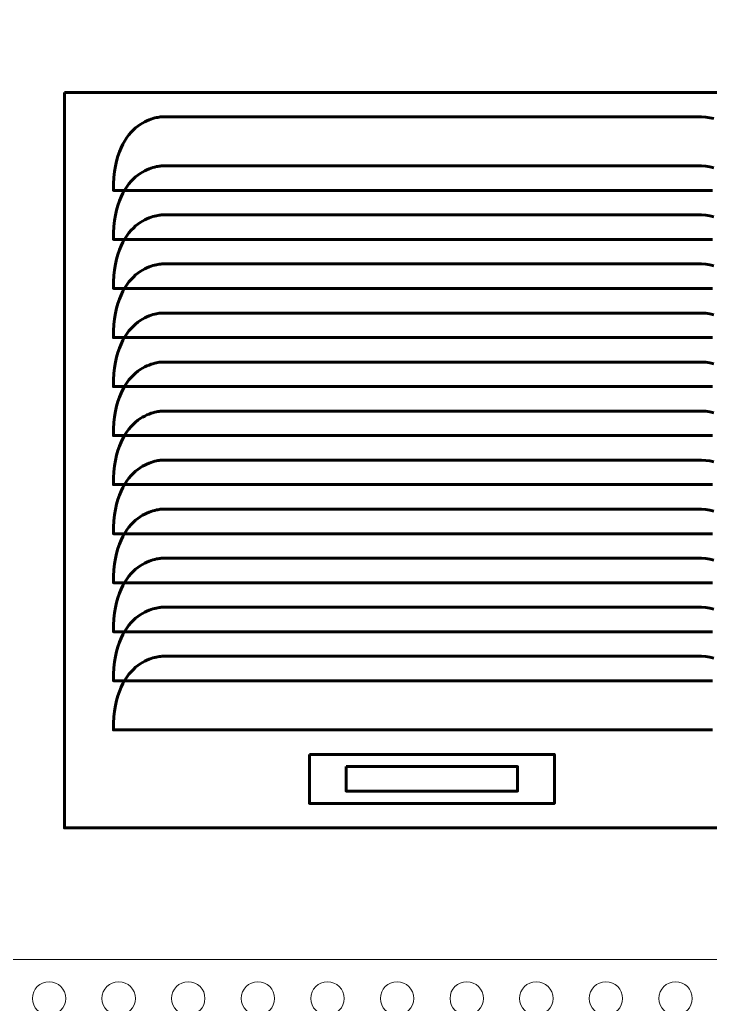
# Model space of a CAD drawing. Header units: millimetres. Extents: x -116965 to 323937, y 291661 to 566926.
# Drawn here: x -32907.9 to -32659.8, y 325264.2 to 325617.6 of the extents above; entities that cross this region are included whole.
import ezdxf

# ---------------------------------------------------------------- set-up
doc = ezdxf.new("R2010")
doc.units = ezdxf.units.MM
doc.layers.get('0').update_dxf_attribs({"lineweight": 18})
doc.layers.add('C00-00-00', color=7, linetype='Continuous')
doc.layers.add('hw_Text', color=7, linetype='Continuous', lineweight=13)

# ---------------------------------------------------------------- blocks, each defined once
blk = doc.blocks.new('*U1544')
blk.add_lwpolyline([(15, 100), (885, 100), (885, 0), (15, 0)], close=True)
for centre in [(212.5, 86), (237.5, 86), (262.5, 86), (287.5, 86), (312.5, 86), (337.5, 86), (362.5, 86), (387.5, 86), (412.5, 86), (437.5, 86)]:
    blk.add_circle(centre, 6)
blk = doc.blocks.new('*U1570')
blk.add_lwpolyline([(0, 0), (670, 0), (670, 2000), (0, 2000)])
blk = doc.blocks.new('fan1')
at = {"layer": 'C00-00-00', "lineweight": 60}
for points in [[(66482.46, 350162.92), (66746.42, 350162.92), (66746.42, 349898.96), (66482.46, 349898.96)], [(66570.45, 349925.36), (66658.44, 349925.36), (66658.44, 349907.76), (66570.45, 349907.76)], [(66583.64, 349920.96), (66645.23, 349920.96), (66645.23, 349912.16), (66583.64, 349912.16)]]:
    blk.add_lwpolyline(points, close=True, dxfattribs=at)
for points in [[(66715.2, 350127.73), (66713.81, 350127.73), (66712.37, 350127.73), (66710.87, 350127.73), (66709.32, 350127.73), (66707.71, 350127.73), (66706.05, 350127.73), (66704.34, 350127.73), (66702.58, 350127.73), (66700.77, 350127.73), (66698.91, 350127.73), (66697.01, 350127.73), (66695.07, 350127.73), (66693.08, 350127.73), (66691.05, 350127.73), (66688.97, 350127.73), (66686.86, 350127.73), (66684.71, 350127.73), (66682.53, 350127.73), (66680.31, 350127.73), (66678.05, 350127.73), (66675.76, 350127.73), (66673.44, 350127.73), (66671.09, 350127.73), (66668.72, 350127.73), (66666.31, 350127.73), (66663.88, 350127.73), (66661.42, 350127.73), (66658.94, 350127.73), (66656.44, 350127.73), (66653.92, 350127.73), (66651.37, 350127.73), (66648.81, 350127.73), (66646.23, 350127.73), (66643.64, 350127.73), (66641.03, 350127.73), (66638.41, 350127.73), (66635.77, 350127.73), (66633.13, 350127.73), (66630.48, 350127.73), (66627.82, 350127.73), (66625.15, 350127.73), (66622.48, 350127.73), (66619.8, 350127.73), (66617.12, 350127.73), (66614.44, 350127.73), (66611.76, 350127.73), (66609.08, 350127.73), (66606.4, 350127.73), (66603.73, 350127.73), (66601.06, 350127.73), (66598.4, 350127.73), (66595.75, 350127.73), (66593.1, 350127.73), (66590.47, 350127.73), (66587.85, 350127.73), (66585.24, 350127.73), (66582.65, 350127.73), (66580.07, 350127.73), (66577.51, 350127.73), (66574.96, 350127.73), (66572.44, 350127.73), (66569.94, 350127.73), (66567.46, 350127.73), (66565, 350127.73), (66562.57, 350127.73), (66560.16, 350127.73), (66557.78, 350127.73), (66555.43, 350127.73), (66553.12, 350127.73), (66550.83, 350127.73), (66548.57, 350127.73), (66546.35, 350127.73), (66544.17, 350127.73), (66542.02, 350127.73), (66539.9, 350127.73), (66537.83, 350127.73), (66535.8, 350127.73), (66533.81, 350127.73), (66531.87, 350127.73), (66529.96, 350127.73), (66528.11, 350127.73), (66526.3, 350127.73), (66524.54, 350127.73), (66522.83, 350127.73), (66521.17, 350127.73), (66519.56, 350127.73), (66518.01, 350127.73), (66516.51, 350127.73), (66515.07, 350127.73), (66513.68, 350127.73), (66512.36, 350127.73), (66511.09, 350127.73), (66509.89, 350127.73), (66508.75, 350127.73), (66507.67, 350127.73), (66506.66, 350127.73), (66505.71, 350127.73), (66504.84, 350127.73), (66504.03, 350127.73), (66503.29, 350127.73), (66502.63, 350127.73), (66502.03, 350127.73), (66501.52, 350127.73), (66501.08, 350127.73), (66500.71, 350127.73), (66500.43, 350127.73), (66500.22, 350127.73), (66500.1, 350127.73), (66500.06, 350127.73), (66500.11, 350130.13), (66500.25, 350132.38), (66500.49, 350134.48), (66500.81, 350136.44), (66501.21, 350138.27), (66501.68, 350139.97), (66502.21, 350141.54), (66502.81, 350142.99), (66503.45, 350144.33), (66504.14, 350145.55), (66504.87, 350146.67), (66505.62, 350147.68), (66506.41, 350148.6), (66507.21, 350149.43), (66508.03, 350150.17), (66508.86, 350150.83), (66509.68, 350151.41), (66510.5, 350151.92), (66511.3, 350152.36), (66512.09, 350152.74), (66512.85, 350153.06), (66513.57, 350153.32), (66514.26, 350153.54), (66514.9, 350153.72), (66515.5, 350153.85), (66516.03, 350153.95), (66516.5, 350154.03), (66516.9, 350154.08), (66517.22, 350154.11), (66517.46, 350154.12), (66517.6, 350154.13), (66517.65, 350154.13), (66517.79, 350154.13), (66518.21, 350154.13), (66518.89, 350154.13), (66519.83, 350154.13), (66521.01, 350154.13), (66522.44, 350154.13), (66524.09, 350154.13), (66525.97, 350154.13), (66528.06, 350154.13), (66530.35, 350154.13), (66532.84, 350154.13), (66535.52, 350154.13), (66538.37, 350154.13), (66541.39, 350154.13), (66544.57, 350154.13), (66547.9, 350154.13), (66551.37, 350154.13), (66554.98, 350154.13), (66558.7, 350154.13), (66562.55, 350154.13), (66566.5, 350154.13), (66570.55, 350154.13), (66574.68, 350154.13), (66578.9, 350154.13), (66583.19, 350154.13), (66587.54, 350154.13), (66591.94, 350154.13), (66596.39, 350154.13), (66600.87, 350154.13), (66605.38, 350154.13), (66609.9, 350154.13), (66614.44, 350154.13), (66618.97, 350154.13), (66623.5, 350154.13), (66628.01, 350154.13), (66632.49, 350154.13), (66636.94, 350154.13), (66641.34, 350154.13), (66645.69, 350154.13), (66649.98, 350154.13), (66654.19, 350154.13), (66658.33, 350154.13), (66662.38, 350154.13), (66666.33, 350154.13), (66670.17, 350154.13), (66673.9, 350154.13), (66677.51, 350154.13), (66680.98, 350154.13), (66684.31, 350154.13), (66687.49, 350154.13), (66690.51, 350154.13), (66693.36, 350154.13), (66696.04, 350154.13), (66698.52, 350154.13), (66700.82, 350154.13), (66702.91, 350154.13), (66704.78, 350154.13), (66706.44, 350154.13), (66707.87, 350154.13), (66709.05, 350154.13), (66709.99, 350154.13), (66710.67, 350154.13), (66711.08, 350154.13), (66711.23, 350154.13), (66712.82, 350154.05), (66714.32, 350153.83), (66715.72, 350153.48)], [(66715.2, 350110.13), (66713.81, 350110.13), (66712.37, 350110.13), (66710.87, 350110.13), (66709.32, 350110.13), (66707.71, 350110.13), (66706.05, 350110.13), (66704.34, 350110.13), (66702.58, 350110.13), (66700.77, 350110.13), (66698.91, 350110.13), (66697.01, 350110.13), (66695.07, 350110.13), (66693.08, 350110.13), (66691.05, 350110.13), (66688.97, 350110.13), (66686.86, 350110.13), (66684.71, 350110.13), (66682.53, 350110.13), (66680.31, 350110.13), (66678.05, 350110.13), (66675.76, 350110.13), (66673.44, 350110.13), (66671.09, 350110.13), (66668.72, 350110.13), (66666.31, 350110.13), (66663.88, 350110.13), (66661.42, 350110.13), (66658.94, 350110.13), (66656.44, 350110.13), (66653.92, 350110.13), (66651.37, 350110.13), (66648.81, 350110.13), (66646.23, 350110.13), (66643.64, 350110.13), (66641.03, 350110.13), (66638.41, 350110.13), (66635.77, 350110.13), (66633.13, 350110.13), (66630.48, 350110.13), (66627.82, 350110.13), (66625.15, 350110.13), (66622.48, 350110.13), (66619.8, 350110.13), (66617.12, 350110.13), (66614.44, 350110.13), (66611.76, 350110.13), (66609.08, 350110.13), (66606.4, 350110.13), (66603.73, 350110.13), (66601.06, 350110.13), (66598.4, 350110.13), (66595.75, 350110.13), (66593.1, 350110.13), (66590.47, 350110.13), (66587.85, 350110.13), (66585.24, 350110.13), (66582.65, 350110.13), (66580.07, 350110.13), (66577.51, 350110.13), (66574.96, 350110.13), (66572.44, 350110.13), (66569.94, 350110.13), (66567.46, 350110.13), (66565, 350110.13), (66562.57, 350110.13), (66560.16, 350110.13), (66557.78, 350110.13), (66555.43, 350110.13), (66553.12, 350110.13), (66550.83, 350110.13), (66548.57, 350110.13), (66546.35, 350110.13), (66544.17, 350110.13), (66542.02, 350110.13), (66539.9, 350110.13), (66537.83, 350110.13), (66535.8, 350110.13), (66533.81, 350110.13), (66531.87, 350110.13), (66529.96, 350110.13), (66528.11, 350110.13), (66526.3, 350110.13), (66524.54, 350110.13), (66522.83, 350110.13), (66521.17, 350110.13), (66519.56, 350110.13), (66518.01, 350110.13), (66516.51, 350110.13), (66515.07, 350110.13), (66513.68, 350110.13), (66512.36, 350110.13), (66511.09, 350110.13), (66509.89, 350110.13), (66508.75, 350110.13), (66507.67, 350110.13), (66506.66, 350110.13), (66505.71, 350110.13), (66504.84, 350110.13), (66504.03, 350110.13), (66503.29, 350110.13), (66502.63, 350110.13), (66502.03, 350110.13), (66501.52, 350110.13), (66501.08, 350110.13), (66500.71, 350110.13), (66500.43, 350110.13), (66500.22, 350110.13), (66500.1, 350110.13), (66500.06, 350110.13), (66500.11, 350112.53), (66500.25, 350114.78), (66500.49, 350116.89), (66500.81, 350118.85), (66501.21, 350120.68), (66501.68, 350122.37), (66502.21, 350123.95), (66502.81, 350125.4), (66503.45, 350126.73), (66504.14, 350127.95), (66504.87, 350129.07), (66505.62, 350130.09), (66506.41, 350131.01), (66507.21, 350131.83), (66508.03, 350132.57), (66508.86, 350133.23), (66509.68, 350133.81), (66510.5, 350134.32), (66511.3, 350134.76), (66512.09, 350135.14), (66512.85, 350135.46), (66513.57, 350135.73), (66514.26, 350135.95), (66514.9, 350136.12), (66515.5, 350136.26), (66516.03, 350136.36), (66516.5, 350136.43), (66516.9, 350136.48), (66517.22, 350136.51), (66517.46, 350136.53), (66517.6, 350136.53), (66517.65, 350136.53), (66517.79, 350136.53), (66518.21, 350136.53), (66518.89, 350136.53), (66519.83, 350136.53), (66521.01, 350136.53), (66522.44, 350136.53), (66524.09, 350136.53), (66525.97, 350136.53), (66528.06, 350136.53), (66530.35, 350136.53), (66532.84, 350136.53), (66535.52, 350136.53), (66538.37, 350136.53), (66541.39, 350136.53), (66544.57, 350136.53), (66547.9, 350136.53), (66551.37, 350136.53), (66554.98, 350136.53), (66558.7, 350136.53), (66562.55, 350136.53), (66566.5, 350136.53), (66570.55, 350136.53), (66574.68, 350136.53), (66578.9, 350136.53), (66583.19, 350136.53), (66587.54, 350136.53), (66591.94, 350136.53), (66596.39, 350136.53), (66600.87, 350136.53), (66605.38, 350136.53), (66609.9, 350136.53), (66614.44, 350136.53), (66618.97, 350136.53), (66623.5, 350136.53), (66628.01, 350136.53), (66632.49, 350136.53), (66636.94, 350136.53), (66641.34, 350136.53), (66645.69, 350136.53), (66649.98, 350136.53), (66654.19, 350136.53), (66658.33, 350136.53), (66662.38, 350136.53), (66666.33, 350136.53), (66670.17, 350136.53), (66673.9, 350136.53), (66677.51, 350136.53), (66680.98, 350136.53), (66684.31, 350136.53), (66687.49, 350136.53), (66690.51, 350136.53), (66693.36, 350136.53), (66696.04, 350136.53), (66698.52, 350136.53), (66700.82, 350136.53), (66702.91, 350136.53), (66704.78, 350136.53), (66706.44, 350136.53), (66707.87, 350136.53), (66709.05, 350136.53), (66709.99, 350136.53), (66710.67, 350136.53), (66711.08, 350136.53), (66711.23, 350136.53), (66712.82, 350136.46), (66714.32, 350136.24), (66715.72, 350135.88)], [(66715.2, 350092.54), (66713.81, 350092.54), (66712.37, 350092.54), (66710.87, 350092.54), (66709.32, 350092.54), (66707.71, 350092.54), (66706.05, 350092.54), (66704.34, 350092.54), (66702.58, 350092.54), (66700.77, 350092.54), (66698.91, 350092.54), (66697.01, 350092.54), (66695.07, 350092.54), (66693.08, 350092.54), (66691.05, 350092.54), (66688.97, 350092.54), (66686.86, 350092.54), (66684.71, 350092.54), (66682.53, 350092.54), (66680.31, 350092.54), (66678.05, 350092.54), (66675.76, 350092.54), (66673.44, 350092.54), (66671.09, 350092.54), (66668.72, 350092.54), (66666.31, 350092.54), (66663.88, 350092.54), (66661.42, 350092.54), (66658.94, 350092.54), (66656.44, 350092.54), (66653.92, 350092.54), (66651.37, 350092.54), (66648.81, 350092.54), (66646.23, 350092.54), (66643.64, 350092.54), (66641.03, 350092.54), (66638.41, 350092.54), (66635.77, 350092.54), (66633.13, 350092.54), (66630.48, 350092.54), (66627.82, 350092.54), (66625.15, 350092.54), (66622.48, 350092.54), (66619.8, 350092.54), (66617.12, 350092.54), (66614.44, 350092.54), (66611.76, 350092.54), (66609.08, 350092.54), (66606.4, 350092.54), (66603.73, 350092.54), (66601.06, 350092.54), (66598.4, 350092.54), (66595.75, 350092.54), (66593.1, 350092.54), (66590.47, 350092.54), (66587.85, 350092.54), (66585.24, 350092.54), (66582.65, 350092.54), (66580.07, 350092.54), (66577.51, 350092.54), (66574.96, 350092.54), (66572.44, 350092.54), (66569.94, 350092.54), (66567.46, 350092.54), (66565, 350092.54), (66562.57, 350092.54), (66560.16, 350092.54), (66557.78, 350092.54), (66555.43, 350092.54), (66553.12, 350092.54), (66550.83, 350092.54), (66548.57, 350092.54), (66546.35, 350092.54), (66544.17, 350092.54), (66542.02, 350092.54), (66539.9, 350092.54), (66537.83, 350092.54), (66535.8, 350092.54), (66533.81, 350092.54), (66531.87, 350092.54), (66529.96, 350092.54), (66528.11, 350092.54), (66526.3, 350092.54), (66524.54, 350092.54), (66522.83, 350092.54), (66521.17, 350092.54), (66519.56, 350092.54), (66518.01, 350092.54), (66516.51, 350092.54), (66515.07, 350092.54), (66513.68, 350092.54), (66512.36, 350092.54), (66511.09, 350092.54), (66509.89, 350092.54), (66508.75, 350092.54), (66507.67, 350092.54), (66506.66, 350092.54), (66505.71, 350092.54), (66504.84, 350092.54), (66504.03, 350092.54), (66503.29, 350092.54), (66502.63, 350092.54), (66502.03, 350092.54), (66501.52, 350092.54), (66501.08, 350092.54), (66500.71, 350092.54), (66500.43, 350092.54), (66500.22, 350092.54), (66500.1, 350092.54), (66500.06, 350092.54), (66500.11, 350094.94), (66500.25, 350097.18), (66500.49, 350099.29), (66500.81, 350101.25), (66501.21, 350103.08), (66501.68, 350104.77), (66502.21, 350106.35), (66502.81, 350107.8), (66503.45, 350109.13), (66504.14, 350110.35), (66504.87, 350111.47), (66505.62, 350112.49), (66506.41, 350113.41), (66507.21, 350114.23), (66508.03, 350114.97), (66508.86, 350115.63), (66509.68, 350116.21), (66510.5, 350116.72), (66511.3, 350117.16), (66512.09, 350117.54), (66512.85, 350117.86), (66513.57, 350118.12), (66514.26, 350118.34), (66514.9, 350118.52), (66515.5, 350118.65), (66516.03, 350118.76), (66516.5, 350118.83), (66516.9, 350118.88), (66517.22, 350118.91), (66517.46, 350118.92), (66517.6, 350118.93), (66517.65, 350118.93), (66517.79, 350118.93), (66518.21, 350118.93), (66518.89, 350118.93), (66519.83, 350118.93), (66521.01, 350118.93), (66522.44, 350118.93), (66524.09, 350118.93), (66525.97, 350118.93), (66528.06, 350118.93), (66530.35, 350118.93), (66532.84, 350118.93), (66535.52, 350118.93), (66538.37, 350118.93), (66541.39, 350118.93), (66544.57, 350118.93), (66547.9, 350118.93), (66551.37, 350118.93), (66554.98, 350118.93), (66558.7, 350118.93), (66562.55, 350118.93), (66566.5, 350118.93), (66570.55, 350118.93), (66574.68, 350118.93), (66578.9, 350118.93), (66583.19, 350118.93), (66587.54, 350118.93), (66591.94, 350118.93), (66596.39, 350118.93), (66600.87, 350118.93), (66605.38, 350118.93), (66609.9, 350118.93), (66614.44, 350118.93), (66618.97, 350118.93), (66623.5, 350118.93), (66628.01, 350118.93), (66632.49, 350118.93), (66636.94, 350118.93), (66641.34, 350118.93), (66645.69, 350118.93), (66649.98, 350118.93), (66654.19, 350118.93), (66658.33, 350118.93), (66662.38, 350118.93), (66666.33, 350118.93), (66670.17, 350118.93), (66673.9, 350118.93), (66677.51, 350118.93), (66680.98, 350118.93), (66684.31, 350118.93), (66687.49, 350118.93), (66690.51, 350118.93), (66693.36, 350118.93), (66696.04, 350118.93), (66698.52, 350118.93), (66700.82, 350118.93), (66702.91, 350118.93), (66704.78, 350118.93), (66706.44, 350118.93), (66707.87, 350118.93), (66709.05, 350118.93), (66709.99, 350118.93), (66710.67, 350118.93), (66711.08, 350118.93), (66711.23, 350118.93), (66712.82, 350118.85), (66714.32, 350118.63), (66715.72, 350118.28)], [(66715.2, 350074.94), (66713.81, 350074.94), (66712.37, 350074.94), (66710.87, 350074.94), (66709.32, 350074.94), (66707.71, 350074.94), (66706.05, 350074.94), (66704.34, 350074.94), (66702.58, 350074.94), (66700.77, 350074.94), (66698.91, 350074.94), (66697.01, 350074.94), (66695.07, 350074.94), (66693.08, 350074.94), (66691.05, 350074.94), (66688.97, 350074.94), (66686.86, 350074.94), (66684.71, 350074.94), (66682.53, 350074.94), (66680.31, 350074.94), (66678.05, 350074.94), (66675.76, 350074.94), (66673.44, 350074.94), (66671.09, 350074.94), (66668.72, 350074.94), (66666.31, 350074.94), (66663.88, 350074.94), (66661.42, 350074.94), (66658.94, 350074.94), (66656.44, 350074.94), (66653.92, 350074.94), (66651.37, 350074.94), (66648.81, 350074.94), (66646.23, 350074.94), (66643.64, 350074.94), (66641.03, 350074.94), (66638.41, 350074.94), (66635.77, 350074.94), (66633.13, 350074.94), (66630.48, 350074.94), (66627.82, 350074.94), (66625.15, 350074.94), (66622.48, 350074.94), (66619.8, 350074.94), (66617.12, 350074.94), (66614.44, 350074.94), (66611.76, 350074.94), (66609.08, 350074.94), (66606.4, 350074.94), (66603.73, 350074.94), (66601.06, 350074.94), (66598.4, 350074.94), (66595.75, 350074.94), (66593.1, 350074.94), (66590.47, 350074.94), (66587.85, 350074.94), (66585.24, 350074.94), (66582.65, 350074.94), (66580.07, 350074.94), (66577.51, 350074.94), (66574.96, 350074.94), (66572.44, 350074.94), (66569.94, 350074.94), (66567.46, 350074.94), (66565, 350074.94), (66562.57, 350074.94), (66560.16, 350074.94), (66557.78, 350074.94), (66555.43, 350074.94), (66553.12, 350074.94), (66550.83, 350074.94), (66548.57, 350074.94), (66546.35, 350074.94), (66544.17, 350074.94), (66542.02, 350074.94), (66539.9, 350074.94), (66537.83, 350074.94), (66535.8, 350074.94), (66533.81, 350074.94), (66531.87, 350074.94), (66529.96, 350074.94), (66528.11, 350074.94), (66526.3, 350074.94), (66524.54, 350074.94), (66522.83, 350074.94), (66521.17, 350074.94), (66519.56, 350074.94), (66518.01, 350074.94), (66516.51, 350074.94), (66515.07, 350074.94), (66513.68, 350074.94), (66512.36, 350074.94), (66511.09, 350074.94), (66509.89, 350074.94), (66508.75, 350074.94), (66507.67, 350074.94), (66506.66, 350074.94), (66505.71, 350074.94), (66504.84, 350074.94), (66504.03, 350074.94), (66503.29, 350074.94), (66502.63, 350074.94), (66502.03, 350074.94), (66501.52, 350074.94), (66501.08, 350074.94), (66500.71, 350074.94), (66500.43, 350074.94), (66500.22, 350074.94), (66500.1, 350074.94), (66500.06, 350074.94), (66500.11, 350077.33), (66500.25, 350079.58), (66500.49, 350081.69), (66500.81, 350083.65), (66501.21, 350085.48), (66501.68, 350087.17), (66502.21, 350088.75), (66502.81, 350090.2), (66503.45, 350091.53), (66504.14, 350092.76), (66504.87, 350093.87), (66505.62, 350094.89), (66506.41, 350095.81), (66507.21, 350096.64), (66508.03, 350097.38), (66508.86, 350098.03), (66509.68, 350098.61), (66510.5, 350099.12), (66511.3, 350099.56), (66512.09, 350099.94), (66512.85, 350100.26), (66513.57, 350100.53), (66514.26, 350100.75), (66514.9, 350100.92), (66515.5, 350101.06), (66516.03, 350101.16), (66516.5, 350101.23), (66516.9, 350101.28), (66517.22, 350101.31), (66517.46, 350101.33), (66517.6, 350101.33), (66517.65, 350101.33), (66517.79, 350101.33), (66518.21, 350101.33), (66518.89, 350101.33), (66519.83, 350101.33), (66521.01, 350101.33), (66522.44, 350101.33), (66524.09, 350101.33), (66525.97, 350101.33), (66528.06, 350101.33), (66530.35, 350101.33), (66532.84, 350101.33), (66535.52, 350101.33), (66538.37, 350101.33), (66541.39, 350101.33), (66544.57, 350101.33), (66547.9, 350101.33), (66551.37, 350101.33), (66554.98, 350101.33), (66558.7, 350101.33), (66562.55, 350101.33), (66566.5, 350101.33), (66570.55, 350101.33), (66574.68, 350101.33), (66578.9, 350101.33), (66583.19, 350101.33), (66587.54, 350101.33), (66591.94, 350101.33), (66596.39, 350101.33), (66600.87, 350101.33), (66605.38, 350101.33), (66609.9, 350101.33), (66614.44, 350101.33), (66618.97, 350101.33), (66623.5, 350101.33), (66628.01, 350101.33), (66632.49, 350101.33), (66636.94, 350101.33), (66641.34, 350101.33), (66645.69, 350101.33), (66649.98, 350101.33), (66654.19, 350101.33), (66658.33, 350101.33), (66662.38, 350101.33), (66666.33, 350101.33), (66670.17, 350101.33), (66673.9, 350101.33), (66677.51, 350101.33), (66680.98, 350101.33), (66684.31, 350101.33), (66687.49, 350101.33), (66690.51, 350101.33), (66693.36, 350101.33), (66696.04, 350101.33), (66698.52, 350101.33), (66700.82, 350101.33), (66702.91, 350101.33), (66704.78, 350101.33), (66706.44, 350101.33), (66707.87, 350101.33), (66709.05, 350101.33), (66709.99, 350101.33), (66710.67, 350101.33), (66711.08, 350101.33), (66711.23, 350101.33), (66712.82, 350101.26), (66714.32, 350101.04), (66715.72, 350100.68)], [(66715.2, 350057.34), (66713.81, 350057.34), (66712.37, 350057.34), (66710.87, 350057.34), (66709.32, 350057.34), (66707.71, 350057.34), (66706.05, 350057.34), (66704.34, 350057.34), (66702.58, 350057.34), (66700.77, 350057.34), (66698.91, 350057.34), (66697.01, 350057.34), (66695.07, 350057.34), (66693.08, 350057.34), (66691.05, 350057.34), (66688.97, 350057.34), (66686.86, 350057.34), (66684.71, 350057.34), (66682.53, 350057.34), (66680.31, 350057.34), (66678.05, 350057.34), (66675.76, 350057.34), (66673.44, 350057.34), (66671.09, 350057.34), (66668.72, 350057.34), (66666.31, 350057.34), (66663.88, 350057.34), (66661.42, 350057.34), (66658.94, 350057.34), (66656.44, 350057.34), (66653.92, 350057.34), (66651.37, 350057.34), (66648.81, 350057.34), (66646.23, 350057.34), (66643.64, 350057.34), (66641.03, 350057.34), (66638.41, 350057.34), (66635.77, 350057.34), (66633.13, 350057.34), (66630.48, 350057.34), (66627.82, 350057.34), (66625.15, 350057.34), (66622.48, 350057.34), (66619.8, 350057.34), (66617.12, 350057.34), (66614.44, 350057.34), (66611.76, 350057.34), (66609.08, 350057.34), (66606.4, 350057.34), (66603.73, 350057.34), (66601.06, 350057.34), (66598.4, 350057.34), (66595.75, 350057.34), (66593.1, 350057.34), (66590.47, 350057.34), (66587.85, 350057.34), (66585.24, 350057.34), (66582.65, 350057.34), (66580.07, 350057.34), (66577.51, 350057.34), (66574.96, 350057.34), (66572.44, 350057.34), (66569.94, 350057.34), (66567.46, 350057.34), (66565, 350057.34), (66562.57, 350057.34), (66560.16, 350057.34), (66557.78, 350057.34), (66555.43, 350057.34), (66553.12, 350057.34), (66550.83, 350057.34), (66548.57, 350057.34), (66546.35, 350057.34), (66544.17, 350057.34), (66542.02, 350057.34), (66539.9, 350057.34), (66537.83, 350057.34), (66535.8, 350057.34), (66533.81, 350057.34), (66531.87, 350057.34), (66529.96, 350057.34), (66528.11, 350057.34), (66526.3, 350057.34), (66524.54, 350057.34), (66522.83, 350057.34), (66521.17, 350057.34), (66519.56, 350057.34), (66518.01, 350057.34), (66516.51, 350057.34), (66515.07, 350057.34), (66513.68, 350057.34), (66512.36, 350057.34), (66511.09, 350057.34), (66509.89, 350057.34), (66508.75, 350057.34), (66507.67, 350057.34), (66506.66, 350057.34), (66505.71, 350057.34), (66504.84, 350057.34), (66504.03, 350057.34), (66503.29, 350057.34), (66502.63, 350057.34), (66502.03, 350057.34), (66501.52, 350057.34), (66501.08, 350057.34), (66500.71, 350057.34), (66500.43, 350057.34), (66500.22, 350057.34), (66500.1, 350057.34), (66500.06, 350057.34), (66500.11, 350059.74), (66500.25, 350061.99), (66500.49, 350064.09), (66500.81, 350066.05), (66501.21, 350067.88), (66501.68, 350069.58), (66502.21, 350071.15), (66502.81, 350072.6), (66503.45, 350073.94), (66504.14, 350075.16), (66504.87, 350076.28), (66505.62, 350077.29), (66506.41, 350078.21), (66507.21, 350079.04), (66508.03, 350079.78), (66508.86, 350080.44), (66509.68, 350081.02), (66510.5, 350081.53), (66511.3, 350081.97), (66512.09, 350082.35), (66512.85, 350082.67), (66513.57, 350082.93), (66514.26, 350083.15), (66514.9, 350083.32), (66515.5, 350083.46), (66516.03, 350083.56), (66516.5, 350083.64), (66516.9, 350083.69), (66517.22, 350083.72), (66517.46, 350083.73), (66517.6, 350083.74), (66517.65, 350083.74), (66517.79, 350083.74), (66518.21, 350083.74), (66518.89, 350083.74), (66519.83, 350083.74), (66521.01, 350083.74), (66522.44, 350083.74), (66524.09, 350083.74), (66525.97, 350083.74), (66528.06, 350083.74), (66530.35, 350083.74), (66532.84, 350083.74), (66535.52, 350083.74), (66538.37, 350083.74), (66541.39, 350083.74), (66544.57, 350083.74), (66547.9, 350083.74), (66551.37, 350083.74), (66554.98, 350083.74), (66558.7, 350083.74), (66562.55, 350083.74), (66566.5, 350083.74), (66570.55, 350083.74), (66574.68, 350083.74), (66578.9, 350083.74), (66583.19, 350083.74), (66587.54, 350083.74), (66591.94, 350083.74), (66596.39, 350083.74), (66600.87, 350083.74), (66605.38, 350083.74), (66609.9, 350083.74), (66614.44, 350083.74), (66618.97, 350083.74), (66623.5, 350083.74), (66628.01, 350083.74), (66632.49, 350083.74), (66636.94, 350083.74), (66641.34, 350083.74), (66645.69, 350083.74), (66649.98, 350083.74), (66654.19, 350083.74), (66658.33, 350083.74), (66662.38, 350083.74), (66666.33, 350083.74), (66670.17, 350083.74), (66673.9, 350083.74), (66677.51, 350083.74), (66680.98, 350083.74), (66684.31, 350083.74), (66687.49, 350083.74), (66690.51, 350083.74), (66693.36, 350083.74), (66696.04, 350083.74), (66698.52, 350083.74), (66700.82, 350083.74), (66702.91, 350083.74), (66704.78, 350083.74), (66706.44, 350083.74), (66707.87, 350083.74), (66709.05, 350083.74), (66709.99, 350083.74), (66710.67, 350083.74), (66711.08, 350083.74), (66711.23, 350083.74), (66712.82, 350083.66), (66714.32, 350083.44), (66715.72, 350083.08)], [(66715.2, 350039.74), (66713.81, 350039.74), (66712.37, 350039.74), (66710.87, 350039.74), (66709.32, 350039.74), (66707.71, 350039.74), (66706.05, 350039.74), (66704.34, 350039.74), (66702.58, 350039.74), (66700.77, 350039.74), (66698.91, 350039.74), (66697.01, 350039.74), (66695.07, 350039.74), (66693.08, 350039.74), (66691.05, 350039.74), (66688.97, 350039.74), (66686.86, 350039.74), (66684.71, 350039.74), (66682.53, 350039.74), (66680.31, 350039.74), (66678.05, 350039.74), (66675.76, 350039.74), (66673.44, 350039.74), (66671.09, 350039.74), (66668.72, 350039.74), (66666.31, 350039.74), (66663.88, 350039.74), (66661.42, 350039.74), (66658.94, 350039.74), (66656.44, 350039.74), (66653.92, 350039.74), (66651.37, 350039.74), (66648.81, 350039.74), (66646.23, 350039.74), (66643.64, 350039.74), (66641.03, 350039.74), (66638.41, 350039.74), (66635.77, 350039.74), (66633.13, 350039.74), (66630.48, 350039.74), (66627.82, 350039.74), (66625.15, 350039.74), (66622.48, 350039.74), (66619.8, 350039.74), (66617.12, 350039.74), (66614.44, 350039.74), (66611.76, 350039.74), (66609.08, 350039.74), (66606.4, 350039.74), (66603.73, 350039.74), (66601.06, 350039.74), (66598.4, 350039.74), (66595.75, 350039.74), (66593.1, 350039.74), (66590.47, 350039.74), (66587.85, 350039.74), (66585.24, 350039.74), (66582.65, 350039.74), (66580.07, 350039.74), (66577.51, 350039.74), (66574.96, 350039.74), (66572.44, 350039.74), (66569.94, 350039.74), (66567.46, 350039.74), (66565, 350039.74), (66562.57, 350039.74), (66560.16, 350039.74), (66557.78, 350039.74), (66555.43, 350039.74), (66553.12, 350039.74), (66550.83, 350039.74), (66548.57, 350039.74), (66546.35, 350039.74), (66544.17, 350039.74), (66542.02, 350039.74), (66539.9, 350039.74), (66537.83, 350039.74), (66535.8, 350039.74), (66533.81, 350039.74), (66531.87, 350039.74), (66529.96, 350039.74), (66528.11, 350039.74), (66526.3, 350039.74), (66524.54, 350039.74), (66522.83, 350039.74), (66521.17, 350039.74), (66519.56, 350039.74), (66518.01, 350039.74), (66516.51, 350039.74), (66515.07, 350039.74), (66513.68, 350039.74), (66512.36, 350039.74), (66511.09, 350039.74), (66509.89, 350039.74), (66508.75, 350039.74), (66507.67, 350039.74), (66506.66, 350039.74), (66505.71, 350039.74), (66504.84, 350039.74), (66504.03, 350039.74), (66503.29, 350039.74), (66502.63, 350039.74), (66502.03, 350039.74), (66501.52, 350039.74), (66501.08, 350039.74), (66500.71, 350039.74), (66500.43, 350039.74), (66500.22, 350039.74), (66500.1, 350039.74), (66500.06, 350039.74), (66500.11, 350042.14), (66500.25, 350044.39), (66500.49, 350046.49), (66500.81, 350048.46), (66501.21, 350050.28), (66501.68, 350051.98), (66502.21, 350053.55), (66502.81, 350055), (66503.45, 350056.34), (66504.14, 350057.56), (66504.87, 350058.68), (66505.62, 350059.7), (66506.41, 350060.62), (66507.21, 350061.44), (66508.03, 350062.18), (66508.86, 350062.84), (66509.68, 350063.42), (66510.5, 350063.93), (66511.3, 350064.37), (66512.09, 350064.75), (66512.85, 350065.07), (66513.57, 350065.34), (66514.26, 350065.55), (66514.9, 350065.73), (66515.5, 350065.86), (66516.03, 350065.97), (66516.5, 350066.04), (66516.9, 350066.09), (66517.22, 350066.12), (66517.46, 350066.13), (66517.6, 350066.14), (66517.65, 350066.14), (66517.79, 350066.14), (66518.21, 350066.14), (66518.89, 350066.14), (66519.83, 350066.14), (66521.01, 350066.14), (66522.44, 350066.14), (66524.09, 350066.14), (66525.97, 350066.14), (66528.06, 350066.14), (66530.35, 350066.14), (66532.84, 350066.14), (66535.52, 350066.14), (66538.37, 350066.14), (66541.39, 350066.14), (66544.57, 350066.14), (66547.9, 350066.14), (66551.37, 350066.14), (66554.98, 350066.14), (66558.7, 350066.14), (66562.55, 350066.14), (66566.5, 350066.14), (66570.55, 350066.14), (66574.68, 350066.14), (66578.9, 350066.14), (66583.19, 350066.14), (66587.54, 350066.14), (66591.94, 350066.14), (66596.39, 350066.14), (66600.87, 350066.14), (66605.38, 350066.14), (66609.9, 350066.14), (66614.44, 350066.14), (66618.97, 350066.14), (66623.5, 350066.14), (66628.01, 350066.14), (66632.49, 350066.14), (66636.94, 350066.14), (66641.34, 350066.14), (66645.69, 350066.14), (66649.98, 350066.14), (66654.19, 350066.14), (66658.33, 350066.14), (66662.38, 350066.14), (66666.33, 350066.14), (66670.17, 350066.14), (66673.9, 350066.14), (66677.51, 350066.14), (66680.98, 350066.14), (66684.31, 350066.14), (66687.49, 350066.14), (66690.51, 350066.14), (66693.36, 350066.14), (66696.04, 350066.14), (66698.52, 350066.14), (66700.82, 350066.14), (66702.91, 350066.14), (66704.78, 350066.14), (66706.44, 350066.14), (66707.87, 350066.14), (66709.05, 350066.14), (66709.99, 350066.14), (66710.67, 350066.14), (66711.08, 350066.14), (66711.23, 350066.14), (66712.82, 350066.07), (66714.32, 350065.84), (66715.72, 350065.49)], [(66715.2, 350022.15), (66713.81, 350022.15), (66712.37, 350022.15), (66710.87, 350022.15), (66709.32, 350022.15), (66707.71, 350022.15), (66706.05, 350022.15), (66704.34, 350022.15), (66702.58, 350022.15), (66700.77, 350022.15), (66698.91, 350022.15), (66697.01, 350022.15), (66695.07, 350022.15), (66693.08, 350022.15), (66691.05, 350022.15), (66688.97, 350022.15), (66686.86, 350022.15), (66684.71, 350022.15), (66682.53, 350022.15), (66680.31, 350022.15), (66678.05, 350022.15), (66675.76, 350022.15), (66673.44, 350022.15), (66671.09, 350022.15), (66668.72, 350022.15), (66666.31, 350022.15), (66663.88, 350022.15), (66661.42, 350022.15), (66658.94, 350022.15), (66656.44, 350022.15), (66653.92, 350022.15), (66651.37, 350022.15), (66648.81, 350022.15), (66646.23, 350022.15), (66643.64, 350022.15), (66641.03, 350022.15), (66638.41, 350022.15), (66635.77, 350022.15), (66633.13, 350022.15), (66630.48, 350022.15), (66627.82, 350022.15), (66625.15, 350022.15), (66622.48, 350022.15), (66619.8, 350022.15), (66617.12, 350022.15), (66614.44, 350022.15), (66611.76, 350022.15), (66609.08, 350022.15), (66606.4, 350022.15), (66603.73, 350022.15), (66601.06, 350022.15), (66598.4, 350022.15), (66595.75, 350022.15), (66593.1, 350022.15), (66590.47, 350022.15), (66587.85, 350022.15), (66585.24, 350022.15), (66582.65, 350022.15), (66580.07, 350022.15), (66577.51, 350022.15), (66574.96, 350022.15), (66572.44, 350022.15), (66569.94, 350022.15), (66567.46, 350022.15), (66565, 350022.15), (66562.57, 350022.15), (66560.16, 350022.15), (66557.78, 350022.15), (66555.43, 350022.15), (66553.12, 350022.15), (66550.83, 350022.15), (66548.57, 350022.15), (66546.35, 350022.15), (66544.17, 350022.15), (66542.02, 350022.15), (66539.9, 350022.15), (66537.83, 350022.15), (66535.8, 350022.15), (66533.81, 350022.15), (66531.87, 350022.15), (66529.96, 350022.15), (66528.11, 350022.15), (66526.3, 350022.15), (66524.54, 350022.15), (66522.83, 350022.15), (66521.17, 350022.15), (66519.56, 350022.15), (66518.01, 350022.15), (66516.51, 350022.15), (66515.07, 350022.15), (66513.68, 350022.15), (66512.36, 350022.15), (66511.09, 350022.15), (66509.89, 350022.15), (66508.75, 350022.15), (66507.67, 350022.15), (66506.66, 350022.15), (66505.71, 350022.15), (66504.84, 350022.15), (66504.03, 350022.15), (66503.29, 350022.15), (66502.63, 350022.15), (66502.03, 350022.15), (66501.52, 350022.15), (66501.08, 350022.15), (66500.71, 350022.15), (66500.43, 350022.15), (66500.22, 350022.15), (66500.1, 350022.15), (66500.06, 350022.15), (66500.11, 350024.55), (66500.25, 350026.79), (66500.49, 350028.9), (66500.81, 350030.86), (66501.21, 350032.69), (66501.68, 350034.39), (66502.21, 350035.96), (66502.81, 350037.41), (66503.45, 350038.74), (66504.14, 350039.97), (66504.87, 350041.08), (66505.62, 350042.1), (66506.41, 350043.02), (66507.21, 350043.85), (66508.03, 350044.59), (66508.86, 350045.25), (66509.68, 350045.83), (66510.5, 350046.33), (66511.3, 350046.77), (66512.09, 350047.15), (66512.85, 350047.47), (66513.57, 350047.74), (66514.26, 350047.96), (66514.9, 350048.13), (66515.5, 350048.27), (66516.03, 350048.37), (66516.5, 350048.44), (66516.9, 350048.49), (66517.22, 350048.52), (66517.46, 350048.54), (66517.6, 350048.54), (66517.65, 350048.54), (66517.79, 350048.54), (66518.21, 350048.54), (66518.89, 350048.54), (66519.83, 350048.54), (66521.01, 350048.54), (66522.44, 350048.54), (66524.09, 350048.54), (66525.97, 350048.54), (66528.06, 350048.54), (66530.35, 350048.54), (66532.84, 350048.54), (66535.52, 350048.54), (66538.37, 350048.54), (66541.39, 350048.54), (66544.57, 350048.54), (66547.9, 350048.54), (66551.37, 350048.54), (66554.98, 350048.54), (66558.7, 350048.54), (66562.55, 350048.54), (66566.5, 350048.54), (66570.55, 350048.54), (66574.68, 350048.54), (66578.9, 350048.54), (66583.19, 350048.54), (66587.54, 350048.54), (66591.94, 350048.54), (66596.39, 350048.54), (66600.87, 350048.54), (66605.38, 350048.54), (66609.9, 350048.54), (66614.44, 350048.54), (66618.97, 350048.54), (66623.5, 350048.54), (66628.01, 350048.54), (66632.49, 350048.54), (66636.94, 350048.54), (66641.34, 350048.54), (66645.69, 350048.54), (66649.98, 350048.54), (66654.19, 350048.54), (66658.33, 350048.54), (66662.38, 350048.54), (66666.33, 350048.54), (66670.17, 350048.54), (66673.9, 350048.54), (66677.51, 350048.54), (66680.98, 350048.54), (66684.31, 350048.54), (66687.49, 350048.54), (66690.51, 350048.54), (66693.36, 350048.54), (66696.04, 350048.54), (66698.52, 350048.54), (66700.82, 350048.54), (66702.91, 350048.54), (66704.78, 350048.54), (66706.44, 350048.54), (66707.87, 350048.54), (66709.05, 350048.54), (66709.99, 350048.54), (66710.67, 350048.54), (66711.08, 350048.54), (66711.23, 350048.54), (66712.82, 350048.47), (66714.32, 350048.25), (66715.72, 350047.89)], [(66715.2, 350004.55), (66713.81, 350004.55), (66712.37, 350004.55), (66710.87, 350004.55), (66709.32, 350004.55), (66707.71, 350004.55), (66706.05, 350004.55), (66704.34, 350004.55), (66702.58, 350004.55), (66700.77, 350004.55), (66698.91, 350004.55), (66697.01, 350004.55), (66695.07, 350004.55), (66693.08, 350004.55), (66691.05, 350004.55), (66688.97, 350004.55), (66686.86, 350004.55), (66684.71, 350004.55), (66682.53, 350004.55), (66680.31, 350004.55), (66678.05, 350004.55), (66675.76, 350004.55), (66673.44, 350004.55), (66671.09, 350004.55), (66668.72, 350004.55), (66666.31, 350004.55), (66663.88, 350004.55), (66661.42, 350004.55), (66658.94, 350004.55), (66656.44, 350004.55), (66653.92, 350004.55), (66651.37, 350004.55), (66648.81, 350004.55), (66646.23, 350004.55), (66643.64, 350004.55), (66641.03, 350004.55), (66638.41, 350004.55), (66635.77, 350004.55), (66633.13, 350004.55), (66630.48, 350004.55), (66627.82, 350004.55), (66625.15, 350004.55), (66622.48, 350004.55), (66619.8, 350004.55), (66617.12, 350004.55), (66614.44, 350004.55), (66611.76, 350004.55), (66609.08, 350004.55), (66606.4, 350004.55), (66603.73, 350004.55), (66601.06, 350004.55), (66598.4, 350004.55), (66595.75, 350004.55), (66593.1, 350004.55), (66590.47, 350004.55), (66587.85, 350004.55), (66585.24, 350004.55), (66582.65, 350004.55), (66580.07, 350004.55), (66577.51, 350004.55), (66574.96, 350004.55), (66572.44, 350004.55), (66569.94, 350004.55), (66567.46, 350004.55), (66565, 350004.55), (66562.57, 350004.55), (66560.16, 350004.55), (66557.78, 350004.55), (66555.43, 350004.55), (66553.12, 350004.55), (66550.83, 350004.55), (66548.57, 350004.55), (66546.35, 350004.55), (66544.17, 350004.55), (66542.02, 350004.55), (66539.9, 350004.55), (66537.83, 350004.55), (66535.8, 350004.55), (66533.81, 350004.55), (66531.87, 350004.55), (66529.96, 350004.55), (66528.11, 350004.55), (66526.3, 350004.55), (66524.54, 350004.55), (66522.83, 350004.55), (66521.17, 350004.55), (66519.56, 350004.55), (66518.01, 350004.55), (66516.51, 350004.55), (66515.07, 350004.55), (66513.68, 350004.55), (66512.36, 350004.55), (66511.09, 350004.55), (66509.89, 350004.55), (66508.75, 350004.55), (66507.67, 350004.55), (66506.66, 350004.55), (66505.71, 350004.55), (66504.84, 350004.55), (66504.03, 350004.55), (66503.29, 350004.55), (66502.63, 350004.55), (66502.03, 350004.55), (66501.52, 350004.55), (66501.08, 350004.55), (66500.71, 350004.55), (66500.43, 350004.55), (66500.22, 350004.55), (66500.1, 350004.55), (66500.06, 350004.55), (66500.11, 350006.95), (66500.25, 350009.2), (66500.49, 350011.3), (66500.81, 350013.26), (66501.21, 350015.09), (66501.68, 350016.79), (66502.21, 350018.36), (66502.81, 350019.81), (66503.45, 350021.14), (66504.14, 350022.37), (66504.87, 350023.48), (66505.62, 350024.5), (66506.41, 350025.42), (66507.21, 350026.24), (66508.03, 350026.99), (66508.86, 350027.64), (66509.68, 350028.22), (66510.5, 350028.73), (66511.3, 350029.17), (66512.09, 350029.55), (66512.85, 350029.87), (66513.57, 350030.14), (66514.26, 350030.35), (66514.9, 350030.53), (66515.5, 350030.67), (66516.03, 350030.77), (66516.5, 350030.84), (66516.9, 350030.89), (66517.22, 350030.92), (66517.46, 350030.94), (66517.6, 350030.94), (66517.65, 350030.94), (66517.79, 350030.94), (66518.21, 350030.94), (66518.89, 350030.94), (66519.83, 350030.94), (66521.01, 350030.94), (66522.44, 350030.94), (66524.09, 350030.94), (66525.97, 350030.94), (66528.06, 350030.94), (66530.35, 350030.94), (66532.84, 350030.94), (66535.52, 350030.94), (66538.37, 350030.94), (66541.39, 350030.94), (66544.57, 350030.94), (66547.9, 350030.94), (66551.37, 350030.94), (66554.98, 350030.94), (66558.7, 350030.94), (66562.55, 350030.94), (66566.5, 350030.94), (66570.55, 350030.94), (66574.68, 350030.94), (66578.9, 350030.94), (66583.19, 350030.94), (66587.54, 350030.94), (66591.94, 350030.94), (66596.39, 350030.94), (66600.87, 350030.94), (66605.38, 350030.94), (66609.9, 350030.94), (66614.44, 350030.94), (66618.97, 350030.94), (66623.5, 350030.94), (66628.01, 350030.94), (66632.49, 350030.94), (66636.94, 350030.94), (66641.34, 350030.94), (66645.69, 350030.94), (66649.98, 350030.94), (66654.19, 350030.94), (66658.33, 350030.94), (66662.38, 350030.94), (66666.33, 350030.94), (66670.17, 350030.94), (66673.9, 350030.94), (66677.51, 350030.94), (66680.98, 350030.94), (66684.31, 350030.94), (66687.49, 350030.94), (66690.51, 350030.94), (66693.36, 350030.94), (66696.04, 350030.94), (66698.52, 350030.94), (66700.82, 350030.94), (66702.91, 350030.94), (66704.78, 350030.94), (66706.44, 350030.94), (66707.87, 350030.94), (66709.05, 350030.94), (66709.99, 350030.94), (66710.67, 350030.94), (66711.08, 350030.94), (66711.23, 350030.94), (66712.82, 350030.87), (66714.32, 350030.65), (66715.72, 350030.29)], [(66715.2, 349986.95), (66713.81, 349986.95), (66712.37, 349986.95), (66710.87, 349986.95), (66709.32, 349986.95), (66707.71, 349986.95), (66706.05, 349986.95), (66704.34, 349986.95), (66702.58, 349986.95), (66700.77, 349986.95), (66698.91, 349986.95), (66697.01, 349986.95), (66695.07, 349986.95), (66693.08, 349986.95), (66691.05, 349986.95), (66688.97, 349986.95), (66686.86, 349986.95), (66684.71, 349986.95), (66682.53, 349986.95), (66680.31, 349986.95), (66678.05, 349986.95), (66675.76, 349986.95), (66673.44, 349986.95), (66671.09, 349986.95), (66668.72, 349986.95), (66666.31, 349986.95), (66663.88, 349986.95), (66661.42, 349986.95), (66658.94, 349986.95), (66656.44, 349986.95), (66653.92, 349986.95), (66651.37, 349986.95), (66648.81, 349986.95), (66646.23, 349986.95), (66643.64, 349986.95), (66641.03, 349986.95), (66638.41, 349986.95), (66635.77, 349986.95), (66633.13, 349986.95), (66630.48, 349986.95), (66627.82, 349986.95), (66625.15, 349986.95), (66622.48, 349986.95), (66619.8, 349986.95), (66617.12, 349986.95), (66614.44, 349986.95), (66611.76, 349986.95), (66609.08, 349986.95), (66606.4, 349986.95), (66603.73, 349986.95), (66601.06, 349986.95), (66598.4, 349986.95), (66595.75, 349986.95), (66593.1, 349986.95), (66590.47, 349986.95), (66587.85, 349986.95), (66585.24, 349986.95), (66582.65, 349986.95), (66580.07, 349986.95), (66577.51, 349986.95), (66574.96, 349986.95), (66572.44, 349986.95), (66569.94, 349986.95), (66567.46, 349986.95), (66565, 349986.95), (66562.57, 349986.95), (66560.16, 349986.95), (66557.78, 349986.95), (66555.43, 349986.95), (66553.12, 349986.95), (66550.83, 349986.95), (66548.57, 349986.95), (66546.35, 349986.95), (66544.17, 349986.95), (66542.02, 349986.95), (66539.9, 349986.95), (66537.83, 349986.95), (66535.8, 349986.95), (66533.81, 349986.95), (66531.87, 349986.95), (66529.96, 349986.95), (66528.11, 349986.95), (66526.3, 349986.95), (66524.54, 349986.95), (66522.83, 349986.95), (66521.17, 349986.95), (66519.56, 349986.95), (66518.01, 349986.95), (66516.51, 349986.95), (66515.07, 349986.95), (66513.68, 349986.95), (66512.36, 349986.95), (66511.09, 349986.95), (66509.89, 349986.95), (66508.75, 349986.95), (66507.67, 349986.95), (66506.66, 349986.95), (66505.71, 349986.95), (66504.84, 349986.95), (66504.03, 349986.95), (66503.29, 349986.95), (66502.63, 349986.95), (66502.03, 349986.95), (66501.52, 349986.95), (66501.08, 349986.95), (66500.71, 349986.95), (66500.43, 349986.95), (66500.22, 349986.95), (66500.1, 349986.95), (66500.06, 349986.95), (66500.11, 349989.35), (66500.25, 349991.59), (66500.49, 349993.7), (66500.81, 349995.66), (66501.21, 349997.49), (66501.68, 349999.19), (66502.21, 350000.76), (66502.81, 350002.21), (66503.45, 350003.54), (66504.14, 350004.77), (66504.87, 350005.89), (66505.62, 350006.9), (66506.41, 350007.82), (66507.21, 350008.65), (66508.03, 350009.39), (66508.86, 350010.05), (66509.68, 350010.63), (66510.5, 350011.14), (66511.3, 350011.58), (66512.09, 350011.95), (66512.85, 350012.27), (66513.57, 350012.54), (66514.26, 350012.76), (66514.9, 350012.93), (66515.5, 350013.07), (66516.03, 350013.17), (66516.5, 350013.25), (66516.9, 350013.29), (66517.22, 350013.32), (66517.46, 350013.34), (66517.6, 350013.34), (66517.65, 350013.35), (66517.79, 350013.35), (66518.21, 350013.35), (66518.89, 350013.35), (66519.83, 350013.35), (66521.01, 350013.35), (66522.44, 350013.35), (66524.09, 350013.35), (66525.97, 350013.35), (66528.06, 350013.35), (66530.35, 350013.35), (66532.84, 350013.35), (66535.52, 350013.35), (66538.37, 350013.35), (66541.39, 350013.35), (66544.57, 350013.35), (66547.9, 350013.35), (66551.37, 350013.35), (66554.98, 350013.35), (66558.7, 350013.35), (66562.55, 350013.35), (66566.5, 350013.35), (66570.55, 350013.35), (66574.68, 350013.35), (66578.9, 350013.35), (66583.19, 350013.35), (66587.54, 350013.35), (66591.94, 350013.35), (66596.39, 350013.35), (66600.87, 350013.35), (66605.38, 350013.35), (66609.9, 350013.35), (66614.44, 350013.35), (66618.97, 350013.35), (66623.5, 350013.35), (66628.01, 350013.35), (66632.49, 350013.35), (66636.94, 350013.35), (66641.34, 350013.35), (66645.69, 350013.35), (66649.98, 350013.35), (66654.19, 350013.35), (66658.33, 350013.35), (66662.38, 350013.35), (66666.33, 350013.35), (66670.17, 350013.35), (66673.9, 350013.35), (66677.51, 350013.35), (66680.98, 350013.35), (66684.31, 350013.35), (66687.49, 350013.35), (66690.51, 350013.35), (66693.36, 350013.35), (66696.04, 350013.35), (66698.52, 350013.35), (66700.82, 350013.35), (66702.91, 350013.35), (66704.78, 350013.35), (66706.44, 350013.35), (66707.87, 350013.35), (66709.05, 350013.35), (66709.99, 350013.35), (66710.67, 350013.35), (66711.08, 350013.35), (66711.23, 350013.35), (66712.82, 350013.27), (66714.32, 350013.05), (66715.72, 350012.69)], [(66715.2, 349969.35), (66713.81, 349969.35), (66712.37, 349969.35), (66710.87, 349969.35), (66709.32, 349969.35), (66707.71, 349969.35), (66706.05, 349969.35), (66704.34, 349969.35), (66702.58, 349969.35), (66700.77, 349969.35), (66698.91, 349969.35), (66697.01, 349969.35), (66695.07, 349969.35), (66693.08, 349969.35), (66691.05, 349969.35), (66688.97, 349969.35), (66686.86, 349969.35), (66684.71, 349969.35), (66682.53, 349969.35), (66680.31, 349969.35), (66678.05, 349969.35), (66675.76, 349969.35), (66673.44, 349969.35), (66671.09, 349969.35), (66668.72, 349969.35), (66666.31, 349969.35), (66663.88, 349969.35), (66661.42, 349969.35), (66658.94, 349969.35), (66656.44, 349969.35), (66653.92, 349969.35), (66651.37, 349969.35), (66648.81, 349969.35), (66646.23, 349969.35), (66643.64, 349969.35), (66641.03, 349969.35), (66638.41, 349969.35), (66635.77, 349969.35), (66633.13, 349969.35), (66630.48, 349969.35), (66627.82, 349969.35), (66625.15, 349969.35), (66622.48, 349969.35), (66619.8, 349969.35), (66617.12, 349969.35), (66614.44, 349969.35), (66611.76, 349969.35), (66609.08, 349969.35), (66606.4, 349969.35), (66603.73, 349969.35), (66601.06, 349969.35), (66598.4, 349969.35), (66595.75, 349969.35), (66593.1, 349969.35), (66590.47, 349969.35), (66587.85, 349969.35), (66585.24, 349969.35), (66582.65, 349969.35), (66580.07, 349969.35), (66577.51, 349969.35), (66574.96, 349969.35), (66572.44, 349969.35), (66569.94, 349969.35), (66567.46, 349969.35), (66565, 349969.35), (66562.57, 349969.35), (66560.16, 349969.35), (66557.78, 349969.35), (66555.43, 349969.35), (66553.12, 349969.35), (66550.83, 349969.35), (66548.57, 349969.35), (66546.35, 349969.35), (66544.17, 349969.35), (66542.02, 349969.35), (66539.9, 349969.35), (66537.83, 349969.35), (66535.8, 349969.35), (66533.81, 349969.35), (66531.87, 349969.35), (66529.96, 349969.35), (66528.11, 349969.35), (66526.3, 349969.35), (66524.54, 349969.35), (66522.83, 349969.35), (66521.17, 349969.35), (66519.56, 349969.35), (66518.01, 349969.35), (66516.51, 349969.35), (66515.07, 349969.35), (66513.68, 349969.35), (66512.36, 349969.35), (66511.09, 349969.35), (66509.89, 349969.35), (66508.75, 349969.35), (66507.67, 349969.35), (66506.66, 349969.35), (66505.71, 349969.35), (66504.84, 349969.35), (66504.03, 349969.35), (66503.29, 349969.35), (66502.63, 349969.35), (66502.03, 349969.35), (66501.52, 349969.35), (66501.08, 349969.35), (66500.71, 349969.35), (66500.43, 349969.35), (66500.22, 349969.35), (66500.1, 349969.35), (66500.06, 349969.35), (66500.11, 349971.75), (66500.25, 349974), (66500.49, 349976.1), (66500.81, 349978.07), (66501.21, 349979.89), (66501.68, 349981.59), (66502.21, 349983.16), (66502.81, 349984.61), (66503.45, 349985.95), (66504.14, 349987.17), (66504.87, 349988.29), (66505.62, 349989.3), (66506.41, 349990.22), (66507.21, 349991.05), (66508.03, 349991.79), (66508.86, 349992.45), (66509.68, 349993.03), (66510.5, 349993.54), (66511.3, 349993.98), (66512.09, 349994.36), (66512.85, 349994.68), (66513.57, 349994.94), (66514.26, 349995.16), (66514.9, 349995.34), (66515.5, 349995.47), (66516.03, 349995.58), (66516.5, 349995.65), (66516.9, 349995.7), (66517.22, 349995.73), (66517.46, 349995.74), (66517.6, 349995.75), (66517.65, 349995.75), (66517.79, 349995.75), (66518.21, 349995.75), (66518.89, 349995.75), (66519.83, 349995.75), (66521.01, 349995.75), (66522.44, 349995.75), (66524.09, 349995.75), (66525.97, 349995.75), (66528.06, 349995.75), (66530.35, 349995.75), (66532.84, 349995.75), (66535.52, 349995.75), (66538.37, 349995.75), (66541.39, 349995.75), (66544.57, 349995.75), (66547.9, 349995.75), (66551.37, 349995.75), (66554.98, 349995.75), (66558.7, 349995.75), (66562.55, 349995.75), (66566.5, 349995.75), (66570.55, 349995.75), (66574.68, 349995.75), (66578.9, 349995.75), (66583.19, 349995.75), (66587.54, 349995.75), (66591.94, 349995.75), (66596.39, 349995.75), (66600.87, 349995.75), (66605.38, 349995.75), (66609.9, 349995.75), (66614.44, 349995.75), (66618.97, 349995.75), (66623.5, 349995.75), (66628.01, 349995.75), (66632.49, 349995.75), (66636.94, 349995.75), (66641.34, 349995.75), (66645.69, 349995.75), (66649.98, 349995.75), (66654.19, 349995.75), (66658.33, 349995.75), (66662.38, 349995.75), (66666.33, 349995.75), (66670.17, 349995.75), (66673.9, 349995.75), (66677.51, 349995.75), (66680.98, 349995.75), (66684.31, 349995.75), (66687.49, 349995.75), (66690.51, 349995.75), (66693.36, 349995.75), (66696.04, 349995.75), (66698.52, 349995.75), (66700.82, 349995.75), (66702.91, 349995.75), (66704.78, 349995.75), (66706.44, 349995.75), (66707.87, 349995.75), (66709.05, 349995.75), (66709.99, 349995.75), (66710.67, 349995.75), (66711.08, 349995.75), (66711.23, 349995.75), (66712.82, 349995.67), (66714.32, 349995.45), (66715.72, 349995.1)], [(66715.2, 349951.76), (66713.81, 349951.76), (66712.37, 349951.76), (66710.87, 349951.76), (66709.32, 349951.76), (66707.71, 349951.76), (66706.05, 349951.76), (66704.34, 349951.76), (66702.58, 349951.76), (66700.77, 349951.76), (66698.91, 349951.76), (66697.01, 349951.76), (66695.07, 349951.76), (66693.08, 349951.76), (66691.05, 349951.76), (66688.97, 349951.76), (66686.86, 349951.76), (66684.71, 349951.76), (66682.53, 349951.76), (66680.31, 349951.76), (66678.05, 349951.76), (66675.76, 349951.76), (66673.44, 349951.76), (66671.09, 349951.76), (66668.72, 349951.76), (66666.31, 349951.76), (66663.88, 349951.76), (66661.42, 349951.76), (66658.94, 349951.76), (66656.44, 349951.76), (66653.92, 349951.76), (66651.37, 349951.76), (66648.81, 349951.76), (66646.23, 349951.76), (66643.64, 349951.76), (66641.03, 349951.76), (66638.41, 349951.76), (66635.77, 349951.76), (66633.13, 349951.76), (66630.48, 349951.76), (66627.82, 349951.76), (66625.15, 349951.76), (66622.48, 349951.76), (66619.8, 349951.76), (66617.12, 349951.76), (66614.44, 349951.76), (66611.76, 349951.76), (66609.08, 349951.76), (66606.4, 349951.76), (66603.73, 349951.76), (66601.06, 349951.76), (66598.4, 349951.76), (66595.75, 349951.76), (66593.1, 349951.76), (66590.47, 349951.76), (66587.85, 349951.76), (66585.24, 349951.76), (66582.65, 349951.76), (66580.07, 349951.76), (66577.51, 349951.76), (66574.96, 349951.76), (66572.44, 349951.76), (66569.94, 349951.76), (66567.46, 349951.76), (66565, 349951.76), (66562.57, 349951.76), (66560.16, 349951.76), (66557.78, 349951.76), (66555.43, 349951.76), (66553.12, 349951.76), (66550.83, 349951.76), (66548.57, 349951.76), (66546.35, 349951.76), (66544.17, 349951.76), (66542.02, 349951.76), (66539.9, 349951.76), (66537.83, 349951.76), (66535.8, 349951.76), (66533.81, 349951.76), (66531.87, 349951.76), (66529.96, 349951.76), (66528.11, 349951.76), (66526.3, 349951.76), (66524.54, 349951.76), (66522.83, 349951.76), (66521.17, 349951.76), (66519.56, 349951.76), (66518.01, 349951.76), (66516.51, 349951.76), (66515.07, 349951.76), (66513.68, 349951.76), (66512.36, 349951.76), (66511.09, 349951.76), (66509.89, 349951.76), (66508.75, 349951.76), (66507.67, 349951.76), (66506.66, 349951.76), (66505.71, 349951.76), (66504.84, 349951.76), (66504.03, 349951.76), (66503.29, 349951.76), (66502.63, 349951.76), (66502.03, 349951.76), (66501.52, 349951.76), (66501.08, 349951.76), (66500.71, 349951.76), (66500.43, 349951.76), (66500.22, 349951.76), (66500.1, 349951.76), (66500.06, 349951.76), (66500.11, 349954.15), (66500.25, 349956.4), (66500.49, 349958.51), (66500.81, 349960.47), (66501.21, 349962.3), (66501.68, 349963.99), (66502.21, 349965.57), (66502.81, 349967.02), (66503.45, 349968.35), (66504.14, 349969.58), (66504.87, 349970.69), (66505.62, 349971.71), (66506.41, 349972.63), (66507.21, 349973.46), (66508.03, 349974.2), (66508.86, 349974.85), (66509.68, 349975.43), (66510.5, 349975.94), (66511.3, 349976.38), (66512.09, 349976.76), (66512.85, 349977.08), (66513.57, 349977.35), (66514.26, 349977.57), (66514.9, 349977.74), (66515.5, 349977.88), (66516.03, 349977.98), (66516.5, 349978.05), (66516.9, 349978.1), (66517.22, 349978.13), (66517.46, 349978.15), (66517.6, 349978.15), (66517.65, 349978.15), (66517.79, 349978.15), (66518.21, 349978.15), (66518.89, 349978.15), (66519.83, 349978.15), (66521.01, 349978.15), (66522.44, 349978.15), (66524.09, 349978.15), (66525.97, 349978.15), (66528.06, 349978.15), (66530.35, 349978.15), (66532.84, 349978.15), (66535.52, 349978.15), (66538.37, 349978.15), (66541.39, 349978.15), (66544.57, 349978.15), (66547.9, 349978.15), (66551.37, 349978.15), (66554.98, 349978.15), (66558.7, 349978.15), (66562.55, 349978.15), (66566.5, 349978.15), (66570.55, 349978.15), (66574.68, 349978.15), (66578.9, 349978.15), (66583.19, 349978.15), (66587.54, 349978.15), (66591.94, 349978.15), (66596.39, 349978.15), (66600.87, 349978.15), (66605.38, 349978.15), (66609.9, 349978.15), (66614.44, 349978.15), (66618.97, 349978.15), (66623.5, 349978.15), (66628.01, 349978.15), (66632.49, 349978.15), (66636.94, 349978.15), (66641.34, 349978.15), (66645.69, 349978.15), (66649.98, 349978.15), (66654.19, 349978.15), (66658.33, 349978.15), (66662.38, 349978.15), (66666.33, 349978.15), (66670.17, 349978.15), (66673.9, 349978.15), (66677.51, 349978.15), (66680.98, 349978.15), (66684.31, 349978.15), (66687.49, 349978.15), (66690.51, 349978.15), (66693.36, 349978.15), (66696.04, 349978.15), (66698.52, 349978.15), (66700.82, 349978.15), (66702.91, 349978.15), (66704.78, 349978.15), (66706.44, 349978.15), (66707.87, 349978.15), (66709.05, 349978.15), (66709.99, 349978.15), (66710.67, 349978.15), (66711.08, 349978.15), (66711.23, 349978.15), (66712.82, 349978.08), (66714.32, 349977.86), (66715.72, 349977.5)], [(66715.2, 349934.16), (66713.81, 349934.16), (66712.37, 349934.16), (66710.87, 349934.16), (66709.32, 349934.16), (66707.71, 349934.16), (66706.05, 349934.16), (66704.34, 349934.16), (66702.58, 349934.16), (66700.77, 349934.16), (66698.91, 349934.16), (66697.01, 349934.16), (66695.07, 349934.16), (66693.08, 349934.16), (66691.05, 349934.16), (66688.97, 349934.16), (66686.86, 349934.16), (66684.71, 349934.16), (66682.53, 349934.16), (66680.31, 349934.16), (66678.05, 349934.16), (66675.76, 349934.16), (66673.44, 349934.16), (66671.09, 349934.16), (66668.72, 349934.16), (66666.31, 349934.16), (66663.88, 349934.16), (66661.42, 349934.16), (66658.94, 349934.16), (66656.44, 349934.16), (66653.92, 349934.16), (66651.37, 349934.16), (66648.81, 349934.16), (66646.23, 349934.16), (66643.64, 349934.16), (66641.03, 349934.16), (66638.41, 349934.16), (66635.77, 349934.16), (66633.13, 349934.16), (66630.48, 349934.16), (66627.82, 349934.16), (66625.15, 349934.16), (66622.48, 349934.16), (66619.8, 349934.16), (66617.12, 349934.16), (66614.44, 349934.16), (66611.76, 349934.16), (66609.08, 349934.16), (66606.4, 349934.16), (66603.73, 349934.16), (66601.06, 349934.16), (66598.4, 349934.16), (66595.75, 349934.16), (66593.1, 349934.16), (66590.47, 349934.16), (66587.85, 349934.16), (66585.24, 349934.16), (66582.65, 349934.16), (66580.07, 349934.16), (66577.51, 349934.16), (66574.96, 349934.16), (66572.44, 349934.16), (66569.94, 349934.16), (66567.46, 349934.16), (66565, 349934.16), (66562.57, 349934.16), (66560.16, 349934.16), (66557.78, 349934.16), (66555.43, 349934.16), (66553.12, 349934.16), (66550.83, 349934.16), (66548.57, 349934.16), (66546.35, 349934.16), (66544.17, 349934.16), (66542.02, 349934.16), (66539.9, 349934.16), (66537.83, 349934.16), (66535.8, 349934.16), (66533.81, 349934.16), (66531.87, 349934.16), (66529.96, 349934.16), (66528.11, 349934.16), (66526.3, 349934.16), (66524.54, 349934.16), (66522.83, 349934.16), (66521.17, 349934.16), (66519.56, 349934.16), (66518.01, 349934.16), (66516.51, 349934.16), (66515.07, 349934.16), (66513.68, 349934.16), (66512.36, 349934.16), (66511.09, 349934.16), (66509.89, 349934.16), (66508.75, 349934.16), (66507.67, 349934.16), (66506.66, 349934.16), (66505.71, 349934.16), (66504.84, 349934.16), (66504.03, 349934.16), (66503.29, 349934.16), (66502.63, 349934.16), (66502.03, 349934.16), (66501.52, 349934.16), (66501.08, 349934.16), (66500.71, 349934.16), (66500.43, 349934.16), (66500.22, 349934.16), (66500.1, 349934.16), (66500.06, 349934.16), (66500.11, 349936.56), (66500.25, 349938.81), (66500.49, 349940.91), (66500.81, 349942.87), (66501.21, 349944.7), (66501.68, 349946.4), (66502.21, 349947.97), (66502.81, 349949.42), (66503.45, 349950.76), (66504.14, 349951.98), (66504.87, 349953.1), (66505.62, 349954.11), (66506.41, 349955.03), (66507.21, 349955.86), (66508.03, 349956.6), (66508.86, 349957.26), (66509.68, 349957.84), (66510.5, 349958.35), (66511.3, 349958.79), (66512.09, 349959.17), (66512.85, 349959.48), (66513.57, 349959.75), (66514.26, 349959.97), (66514.9, 349960.14), (66515.5, 349960.28), (66516.03, 349960.38), (66516.5, 349960.46), (66516.9, 349960.51), (66517.22, 349960.54), (66517.46, 349960.55), (66517.6, 349960.56), (66517.65, 349960.56), (66517.79, 349960.56), (66518.21, 349960.56), (66518.89, 349960.56), (66519.83, 349960.56), (66521.01, 349960.56), (66522.44, 349960.56), (66524.09, 349960.56), (66525.97, 349960.56), (66528.06, 349960.56), (66530.35, 349960.56), (66532.84, 349960.56), (66535.52, 349960.56), (66538.37, 349960.56), (66541.39, 349960.56), (66544.57, 349960.56), (66547.9, 349960.56), (66551.37, 349960.56), (66554.98, 349960.56), (66558.7, 349960.56), (66562.55, 349960.56), (66566.5, 349960.56), (66570.55, 349960.56), (66574.68, 349960.56), (66578.9, 349960.56), (66583.19, 349960.56), (66587.54, 349960.56), (66591.94, 349960.56), (66596.39, 349960.56), (66600.87, 349960.56), (66605.38, 349960.56), (66609.9, 349960.56), (66614.44, 349960.56), (66618.97, 349960.56), (66623.5, 349960.56), (66628.01, 349960.56), (66632.49, 349960.56), (66636.94, 349960.56), (66641.34, 349960.56), (66645.69, 349960.56), (66649.98, 349960.56), (66654.19, 349960.56), (66658.33, 349960.56), (66662.38, 349960.56), (66666.33, 349960.56), (66670.17, 349960.56), (66673.9, 349960.56), (66677.51, 349960.56), (66680.98, 349960.56), (66684.31, 349960.56), (66687.49, 349960.56), (66690.51, 349960.56), (66693.36, 349960.56), (66696.04, 349960.56), (66698.52, 349960.56), (66700.82, 349960.56), (66702.91, 349960.56), (66704.78, 349960.56), (66706.44, 349960.56), (66707.87, 349960.56), (66709.05, 349960.56), (66709.99, 349960.56), (66710.67, 349960.56), (66711.08, 349960.56), (66711.23, 349960.56), (66712.82, 349960.48), (66714.32, 349960.26), (66715.72, 349959.9)]]:
    blk.add_lwpolyline(points, dxfattribs=at)

msp = doc.modelspace()

# ---------------------------------------------------------------- block references
msp.add_blockref('*U1544', (-33109.81856, 325180.356782))

# ---------------------------------------------------------------- next in the draw order: block references
at = {"lineweight": -3}
msp.add_blockref('fan1', (-99374.261008, -24571.42686), dxfattribs=at)
at = {"layer": 'hw_Text'}
msp.add_blockref('*U1570', (-33094.81856, 325280.356782), dxfattribs=at)

doc.saveas('drawing.dxf')
